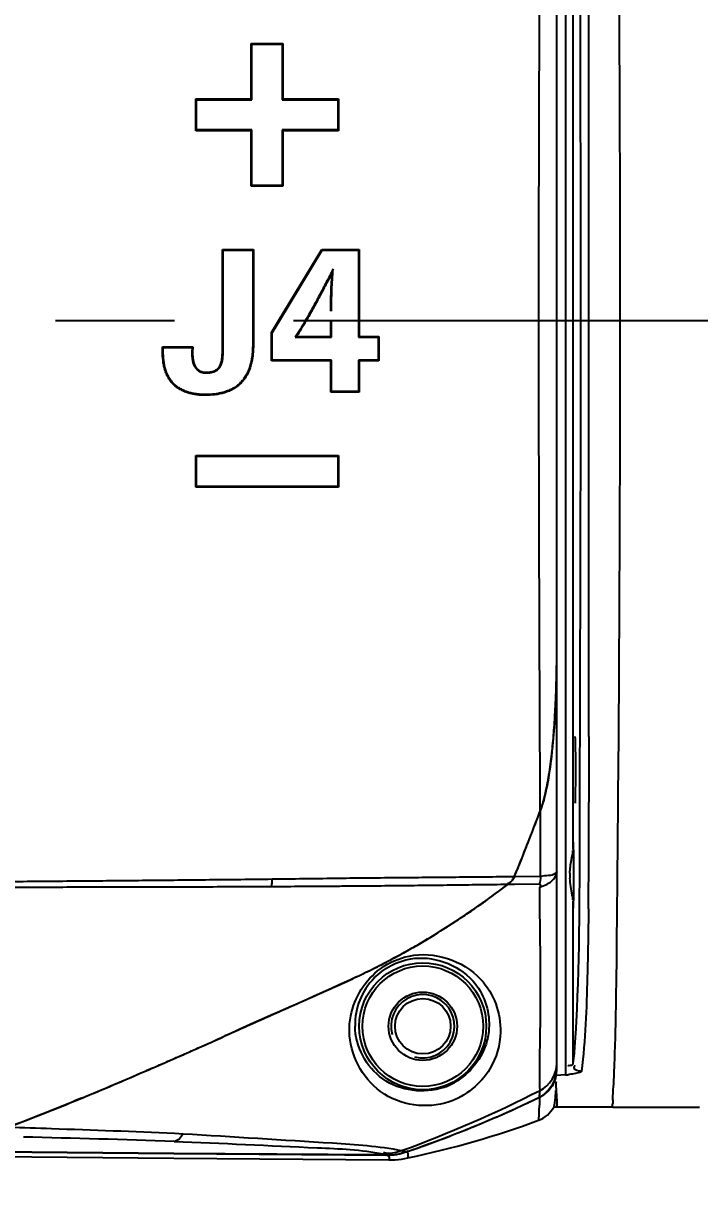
# Model space of a CAD drawing. Header units: millimetres. Extents: x 5828 to 6704, y 123 to 421.
# Drawn here: x 6537.562 to 6539.694, y 364.099 to 367.794 of the extents above; entities that cross this region are included whole.
import ezdxf

# ---------------------------------------------------------------- set-up
doc = ezdxf.new("R2010")
doc.units = ezdxf.units.MM
doc.linetypes.add('CENTER', pattern=[0.6, 0.375, -0.075, 0.075, -0.075])
for name, color, linetype in [('中心线', 7, 'Continuous'), ('外形图', 7, 'Continuous'), ('尺寸标注', 7, 'Continuous'), ('运动范围', 7, 'Continuous')]:
    doc.layers.add(name, color=color, linetype=linetype)
doc.styles.add('微软雅黑', font='msyh.ttc', dxfattribs={"height": 1.5})
doc.dimstyles.new('尺寸标注_1_20比例', dxfattribs={"dimtxt": 1.5, "dimasz": 1.25, "dimexe": 0.5, "dimexo": 0.4, "dimgap": 0.5, "dimtad": 1, "dimdec": 1, "dimlfac": 20, "dimdsep": 46, "dimtxsty": '微软雅黑', "dimcen": 0.09, "dimadec": 0, "dimazin": 0, "dimtp": 0.01, "dimtm": 0.01, "dimtfac": 1, "dimtdec": 1, "dimtofl": 0, "dimtmove": 0, "dimatfit": 3, "dimfxl": 1, "dimtolj": 1, "dimarcsym": 0})

# ---------------------------------------------------------------- blocks, each defined once
blk = doc.blocks.new('*D1144')
at = {"layer": 'Defpoints', "color": 0}
for p in [(6557.7962, 395.6702), (6487.6476, 286.2413), (6537.9972, 286.2413)]:
    blk.add_point(p, dxfattribs=at)
at = {"layer": '尺寸标注', "color": 0, "lineweight": -2}
for p, q in [((6557.3962, 395.6702), (6487.1476, 395.6702)), ((6487.6476, 394.4202), (6487.6476, 287.4913)), ((6537.5972, 286.2413), (6487.1476, 286.2413))]:
    blk.add_line(p, q, dxfattribs=at)
at = {"layer": '尺寸标注', "color": 0}
for points in [[(6487.856, 394.4202), (6487.4393, 394.4202), (6487.6476, 395.6702)], [(6487.4393, 287.4913), (6487.856, 287.4913), (6487.6476, 286.2413)]]:
    blk.add_solid(points, dxfattribs=at)
at = {"layer": '尺寸标注', "color": 0, "insert": (6486.376, 340.9558), "char_height": 1.5, "attachment_point": 5, "rotation": 90, "style": '微软雅黑'}
blk.add_mtext('\\A1;\\A1;{\\fAlibaba PuHuiTi 3.0 55 Regular|b0|i0|c134|p18;2188.6}', dxfattribs=at)

msp = doc.modelspace()

# ---------------------------------------------------------------- linework, layer by layer
at = {"layer": '中心线', "linetype": 'CENTER', "ltscale": 5}
msp.add_line((6564.2883, 366.8553), (6521.5298, 366.8553), dxfattribs=at)
at = {"layer": '外形图', "linetype": 'ByBlock'}
for p, q in [((6539.2712, 369.2333), (6539.2712, 364.477)), ((6539.2437, 364.4972), (6539.2437, 369.2138)), ((6539.2946, 368.523), (6539.2946, 365.1876)), ((6538.2801, 367.7303), (6538.3801, 367.7303)), ((6538.2801, 367.5553), (6538.2801, 367.7303)), ((6538.2801, 367.7303), (6538.2823, 367.7281)), ((6538.2823, 367.5531), (6538.2823, 367.7281)), ((6538.2823, 367.7281), (6538.3779, 367.7281)), ((6538.3801, 367.7303), (6538.3779, 367.7281)), ((6538.3779, 367.7281), (6538.3779, 367.5531)), ((6538.3801, 367.7303), (6538.3801, 367.5553)), ((6538.1051, 367.5553), (6538.2801, 367.5553)), ((6538.1051, 367.4553), (6538.1051, 367.5553)), ((6538.1051, 367.5553), (6538.1073, 367.5531)), ((6538.1073, 367.4575), (6538.1073, 367.5531)), ((6538.1073, 367.5531), (6538.2823, 367.5531)), ((6538.2801, 367.5553), (6538.2823, 367.5531)), ((6538.3801, 367.5553), (6538.3779, 367.5531)), ((6538.3779, 367.5531), (6538.5529, 367.553)), ((6538.3801, 367.5553), (6538.5551, 367.5553)), ((6538.5551, 367.5553), (6538.5529, 367.553)), ((6538.5529, 367.553), (6538.5529, 367.4575)), ((6538.5551, 367.5553), (6538.5551, 367.4553)), ((6538.1051, 367.4553), (6538.1073, 367.4575)), ((6538.2801, 367.4553), (6538.1051, 367.4553)), ((6538.2823, 367.4575), (6538.1073, 367.4575)), ((6538.2801, 367.4553), (6538.2823, 367.4575)), ((6538.2801, 367.2803), (6538.2801, 367.4553)), ((6538.2823, 367.2825), (6538.2823, 367.4575)), ((6538.3801, 367.4553), (6538.3779, 367.4575)), ((6538.5529, 367.4575), (6538.3779, 367.4575)), ((6538.3779, 367.4575), (6538.3779, 367.2825)), ((6538.3801, 367.4553), (6538.3801, 367.2803)), ((6538.5551, 367.4553), (6538.3801, 367.4553)), ((6538.5551, 367.4553), (6538.5529, 367.4575)), ((6538.2801, 367.2803), (6538.2823, 367.2825)), ((6538.3801, 367.2803), (6538.2801, 367.2803)), ((6538.3779, 367.2825), (6538.2823, 367.2825)), ((6538.3801, 367.2803), (6538.3779, 367.2825)), ((6539.4434, 367.1534), (6539.4432, 367.2509)), ((6539.4435, 367.1134), (6539.4434, 367.1534)), ((6538.1892, 367.0803), (6538.1914, 367.0781)), ((6538.1892, 367.0803), (6538.287, 367.0803)), ((6538.1892, 366.8553), (6538.1892, 367.0803)), ((6538.1914, 367.0781), (6538.2848, 367.0781)), ((6538.1914, 366.8553), (6538.1914, 367.0781)), ((6538.287, 367.0803), (6538.2848, 367.0781)), ((6538.2848, 367.0781), (6538.2848, 366.8553)), ((6538.287, 367.0803), (6538.287, 366.8553)), ((6538.3664, 366.8553), (6538.5026, 367.0803)), ((6538.369, 366.8553), (6538.5039, 367.078)), ((6538.5026, 367.0803), (6538.5039, 367.078)), ((6538.5026, 367.0803), (6538.6207, 367.0803)), ((6538.5039, 367.078), (6538.6185, 367.078)), ((6538.6207, 367.0803), (6538.6185, 367.078)), ((6538.6185, 367.078), (6538.6185, 366.8553)), ((6538.6207, 367.0803), (6538.6207, 366.8553)), ((6538.5352, 367.0076), (6538.5382, 367.0182)), ((6538.1892, 366.7541), (6538.1892, 366.8553)), ((6538.1914, 366.7541), (6538.1914, 366.8553)), ((6538.2848, 366.8553), (6538.2848, 366.7798)), ((6538.287, 366.8553), (6538.287, 366.7798)), ((6538.344, 366.8183), (6538.3664, 366.8553)), ((6538.3463, 366.8177), (6538.369, 366.8553)), ((6538.5308, 366.8061), (6538.5308, 366.8553)), ((6538.5331, 366.8038), (6538.5331, 366.8553)), ((6538.6185, 366.8553), (6538.6185, 366.8038)), ((6538.6207, 366.8553), (6538.6207, 366.8061)), ((6538.344, 366.8183), (6538.3463, 366.8177)), ((6538.344, 366.7296), (6538.344, 366.8183)), ((6538.3463, 366.7318), (6538.3463, 366.8177)), ((6538.287, 366.7798), (6538.2848, 366.7798)), ((6538.4189, 366.8039), (6538.5331, 366.8038)), ((6538.423, 366.8061), (6538.5308, 366.8061)), ((6538.5308, 366.8061), (6538.5331, 366.8038)), ((6538.6207, 366.8061), (6538.6185, 366.8038)), ((6538.6185, 366.8038), (6538.6806, 366.8038)), ((6538.6207, 366.8061), (6538.6828, 366.8061)), ((6538.6828, 366.8061), (6538.6806, 366.8038)), ((6538.6806, 366.8038), (6538.6806, 366.7319)), ((6538.6828, 366.8061), (6538.6828, 366.7296)), ((6538.0006, 366.7735), (6538.0961, 366.7735)), ((6538.0006, 366.7594), (6538.0006, 366.7735)), ((6538.0006, 366.7735), (6538.0028, 366.7713)), ((6538.0006, 366.7594), (6538.0028, 366.7594)), ((6538.0028, 366.7713), (6538.0939, 366.7713)), ((6538.0028, 366.7594), (6538.0028, 366.7713)), ((6538.0939, 366.7713), (6538.0933, 366.7576)), ((6538.0955, 366.7575), (6538.0933, 366.7576)), ((6538.0961, 366.7735), (6538.0939, 366.7713)), ((6538.0961, 366.7735), (6538.0955, 366.7575)), ((6538.1892, 366.7541), (6538.1914, 366.7541)), ((6538.1772, 366.7074), (6538.1789, 366.706)), ((6538.344, 366.7296), (6538.3463, 366.7318)), ((6538.5308, 366.7296), (6538.344, 366.7296)), ((6538.5331, 366.7318), (6538.3463, 366.7318)), ((6538.5308, 366.7296), (6538.5331, 366.7318)), ((6538.5308, 366.6303), (6538.5308, 366.7296)), ((6538.5331, 366.6325), (6538.5331, 366.7318)), ((6538.6806, 366.7319), (6538.6185, 366.7318)), ((6538.6207, 366.7296), (6538.6185, 366.7318)), ((6538.6185, 366.7318), (6538.6185, 366.6325)), ((6538.6207, 366.7296), (6538.6207, 366.6303)), ((6538.6828, 366.7296), (6538.6207, 366.7296)), ((6538.6828, 366.7296), (6538.6806, 366.7319)), ((6538.1378, 366.6933), (6538.1378, 366.6911)), ((6538.0372, 366.6528), (6538.0387, 366.6545)), ((6538.2482, 366.6593), (6538.2467, 366.6609)), ((6538.5308, 366.6303), (6538.5331, 366.6325)), ((6538.6207, 366.6303), (6538.5308, 366.6303)), ((6538.6185, 366.6325), (6538.5331, 366.6325)), ((6538.6207, 366.6303), (6538.6185, 366.6325)), ((6538.1353, 366.6206), (6538.1353, 366.6228)), ((6539.4434, 366.5571), (6539.4435, 366.5971)), ((6538.1051, 366.3303), (6538.1051, 366.4303)), ((6538.1051, 366.4303), (6538.5551, 366.4303)), ((6538.1051, 366.4303), (6538.1073, 366.4281)), ((6538.1073, 366.3325), (6538.1073, 366.4281)), ((6538.1073, 366.4281), (6538.5529, 366.428)), ((6538.5551, 366.4303), (6538.5529, 366.428)), ((6538.5529, 366.428), (6538.5529, 366.3325)), ((6538.5551, 366.4303), (6538.5551, 366.3303)), ((6538.1051, 366.3303), (6538.1073, 366.3325)), ((6538.5551, 366.3303), (6538.1051, 366.3303)), ((6538.5529, 366.3325), (6538.1073, 366.3325)), ((6538.5551, 366.3303), (6538.5529, 366.3325)), ((6539.4403, 365.7755), (6539.4407, 365.8416)), ((6539.4401, 365.7328), (6539.4403, 365.7755)), ((6539.439, 365.5633), (6539.4401, 365.7328)), ((6539.4389, 365.5431), (6539.439, 365.5633)), ((6539.3012, 365.542), (6539.3015, 365.5442)), ((6539.3441, 365.5441), (6539.3441, 365.4875)), ((6539.4375, 365.3603), (6539.4389, 365.5431)), ((6539.3441, 365.4875), (6539.3442, 365.3399)), ((6539.3019, 365.3366), (6539.3015, 365.3344)), ((6539.3442, 365.3399), (6539.3442, 365.3366)), ((6539.4373, 365.3355), (6539.4375, 365.3603)), ((6539.192, 365.103), (6539.1917, 365.31)), ((6539.4365, 365.2282), (6539.4372, 365.3154)), ((6539.4372, 365.3154), (6539.4373, 365.3355)), ((6539.4363, 365.2081), (6539.4365, 365.2282)), ((6539.4354, 365.1014), (6539.4363, 365.2081)), ((6539.1923, 365.1029), (6539.1097, 365.1019)), ((6539.1881, 365.078), (6539.11, 365.0773)), ((6539.4342, 364.9757), (6539.4354, 365.1014)), ((6539.11, 365.0773), (6539.0889, 365.0771)), ((6539.2946, 365.0258), (6539.2946, 364.5128)), ((6539.4334, 364.9092), (6539.4342, 364.9757)), ((6539.4331, 364.8827), (6539.4333, 364.8991)), ((6539.4333, 364.8991), (6539.4334, 364.904)), ((6539.4334, 364.904), (6539.4334, 364.9092)), ((6539.4327, 364.8479), (6539.4331, 364.8827)), ((6539.4317, 364.7709), (6539.4327, 364.8479)), ((6539.4311, 364.7312), (6539.4317, 364.7709)), ((6538.3049, 364.6481), (6538.288, 364.6405)), ((6539.4298, 364.658), (6539.43, 364.6691)), ((6537.9686, 364.4984), (6537.9485, 364.4896)), ((6539.2567, 364.4757), (6539.2421, 364.4746)), ((6539.2712, 364.4768), (6539.2567, 364.4757)), ((6539.2415, 364.4273), (6539.2439, 364.3936)), ((6537.7448, 364.4032), (6537.7263, 364.3956)), ((6539.2351, 364.381), (6539.234, 364.3765)), ((6539.2439, 364.3936), (6539.2437, 364.3754)), ((6539.2437, 364.3754), (6539.2339, 364.3754)), ((6539.4201, 364.3754), (6539.2437, 364.3754)), ((6539.4201, 364.3754), (6539.6937, 364.3755)), ((6538.0388, 364.2926), (6538.0653, 364.2914)), ((6537.2844, 364.2364), (6538.0366, 364.2293)), ((6538.0366, 364.2293), (6537.2844, 364.2364)), ((6538.0366, 364.2293), (6538.7089, 364.224)), ((6538.6857, 364.2242), (6538.0366, 364.2293)), ((6538.7755, 364.2362), (6538.7681, 364.2336)), ((6537.2843, 364.2211), (6538.0365, 364.214)), ((6538.0365, 364.214), (6538.7143, 364.2087)), ((6538.7081, 364.224), (6538.6857, 364.2242))]:
    msp.add_line(p, q, dxfattribs=at)
msp.add_lwpolyline([(6539.1898, 365.0691), (6539.1924, 365.0711), (6539.1928, 365.0749), (6539.1881, 365.078)], dxfattribs=at)
for radius in [0.2002, 0.1902, 0.1079, 0.0875]:
    msp.add_circle((6538.8212, 364.6303), radius, dxfattribs=at)
for centre, radius, start, end in [((7771.8863, 366.8532), 1232.543, 179.9402831, 180.0608546), ((6372.8627, 366.8559), 166.581, 359.910999, 0.088569), ((6537.7319, 368.0762), 1.446, 298.3667, 298.5513), ((6534.435, 365.8374), 4.8087, 358.7212, 0.0344), ((6535.8906, 365.8012), 3.3526, 356.7592, 358.4641), ((6535.1864, 365.823), 4.0571, 358.4232, 358.6877), ((6536.3813, 365.7755), 2.8612, 356.4427, 356.7178), ((6537.4498, 365.6914), 1.7893, 353.6862, 353.943), ((6477.5243, 365.2471), 61.82, 359.867592, 0.082935), ((6533.9063, 367.2659), 5.6354, 337.4171, 339.6906), ((6533.6638, 367.3588), 5.8952, 338.92877, 339.66257), ((6533.8071, 367.3038), 5.7417, 338.55172, 338.92728), ((6533.9053, 367.2652), 5.6361, 338.1765, 338.5517), ((6534.0501, 367.207), 5.4801, 337.4089, 338.1784), ((6539.4964, 365.1063), 0.2117, 178.2546, 182.3174), ((6523.4603, 365.1451), 15.8839, 359.4788, 359.85238), ((6537.3096, 367.4281), 2.9485, 302.1939, 307.1202), ((6537.5632, 367.0213), 2.4691, 299.8109, 302.2441), ((6537.5869, 366.9849), 2.4257, 297.3257, 299.5923), ((6537.5828, 366.9933), 2.4351, 297.4813, 298.9463), ((6537.6518, 366.869), 2.2929, 299.6131, 299.781), ((6537.3432, 367.4593), 2.9591, 295.5525, 297.3017), ((6537.4271, 367.2936), 2.7735, 296.1396, 297.4712), ((6538.8186, 364.6343), 0.2112, 135.3364, 181.0959), ((6537.084, 367.9951), 3.5543, 295.4633, 295.5966), ((6538.8212, 364.6303), 0.1, 255, 195), ((6518.238, 365.0561), 21.1956, 358.95397, 359.12194), ((6548.3811, 342.1389), 24.6616, 114.15873, 114.39009), ((6527.88, 364.8783), 11.5519, 358.72509, 358.90762), ((6531.6024, 379.1844), 16.0065, 293.43615, 294.33103), ((6531.1312, 364.8063), 8.2999, 358.58319, 358.72215), ((6532.1761, 377.8134), 14.5204, 292.55108, 293.42413), ((6539.1398, 364.4979), 0.1039, 351.4935, 359.6545), ((6538.8157, 364.6427), 0.2173, 288.9995, 299.128), ((6539.1486, 364.4923), 0.0951, 331.5459, 349.2806), ((6539.2504, 364.7545), 0.2783, 274.3064, 276.6699), ((6537.391, 367.9684), 3.9718, 290.0764, 296.9466), ((6539.1477, 364.4938), 0.0968, 295.8846, 313.6392), ((6537.5491, 367.8045), 3.7731, 288.8491, 295.7545), ((6537.5834, 367.7276), 3.689, 294.4354, 295.8168), ((6537.5576, 367.7858), 3.7526, 291.8792, 293.484), ((6537.5713, 367.7541), 3.7182, 293.4852, 294.436), ((6538.1507, 367.1542), 3.0047, 281.971, 290.1635), ((6537.5453, 367.8163), 3.7856, 291.1707, 291.8805), ((6536.292, 311.7881), 52.508, 88.09549, 88.61397), ((6537.5319, 367.8513), 3.8231, 288.9837, 291.1684), ((6538.7102, 364.4036), 0.1795, 280.1379, 288.8166), ((6538.7101, 364.4042), 0.1801, 269.344, 278.0222), ((6538.7162, 364.4873), 0.2786, 269.5979, 273.719), ((6538.7162, 364.4875), 0.2788, 273.725, 281.9607), ((6538.7102, 364.4032), 0.1791, 278.0278, 280.1363)]:
    msp.add_arc(centre, radius, start, end, dxfattribs=at)
for centre, start_param, end_param in [((6539.3015, 365.4393), -2.932153, -0.000005), ((6539.2957, 365.1067), 3.141593, 6.283185)]:
    msp.add_ellipse(centre, major_axis=(0, 0.105), ratio=0.017455, start_param=start_param, end_param=end_param, dxfattribs=at)
for points, knots in [([(6539.187, 366.8553), (6539.187, 366.9848), (6539.1873, 367.2435), (6539.1884, 367.6309), (6539.1896, 367.9528), (6539.1906, 368.2091), (6539.1912, 368.3369), (6539.1914, 368.4006)], [0, 0, 0, 0, 0.251428, 0.502297, 0.752024, 0.87627, 1, 1, 1, 1]), ([(6539.3162, 368.2477), (6539.3174, 367.9139), (6539.318, 367.2445), (6539.3185, 366.2437), (6539.3147, 365.3637), (6539.3148, 364.8186), (6539.3024, 364.6056)], [0, 0, 0, 0, 0.274978, 0.551381, 0.824272, 1, 1, 1, 1]), ([(6538.5382, 367.0182), (6538.5311, 367.0045), (6538.517, 366.9771), (6538.4955, 366.9362), (6538.4735, 366.8955), (6538.4583, 366.8686), (6538.4506, 366.8553)], [0, 0, 0, 0, 0.249908, 0.499889, 0.749929, 1, 1, 1, 1]), ([(6538.5352, 367.0076), (6538.5287, 366.9949), (6538.5156, 366.9696), (6538.4955, 366.9316), (6538.4748, 366.8934), (6538.4605, 366.868), (6538.4531, 366.8553)], [0, 0, 0, 0, 0.246974, 0.494371, 0.745191, 1, 1, 1, 1]), ([(6538.5308, 366.8857), (6538.5308, 366.8962), (6538.531, 366.917), (6538.5323, 366.9576), (6538.5339, 366.9877), (6538.5352, 367.0076)], [0, 0, 0, 0, 0.258847, 0.511494, 1, 1, 1, 1]), ([(6538.5331, 366.8857), (6538.5331, 366.8967), (6538.5333, 366.9188), (6538.5348, 366.963), (6538.5366, 366.9961), (6538.5382, 367.0182)], [0, 0, 0, 0, 0.250025, 0.500041, 1, 1, 1, 1]), ([(6538.4506, 366.8553), (6538.4455, 366.8466), (6538.4352, 366.8293), (6538.4245, 366.8122), (6538.4189, 366.8039)], [0, 0, 0, 0, 0.500041, 1, 1, 1, 1]), ([(6538.4531, 366.8553), (6538.4482, 366.8469), (6538.4384, 366.8303), (6538.4282, 366.814), (6538.423, 366.8061)], [0, 0, 0, 0, 0.506471, 1, 1, 1, 1]), ([(6539.1914, 365.3099), (6539.1912, 365.3737), (6539.1906, 365.5014), (6539.1896, 365.7578), (6539.1883, 366.0796), (6539.1873, 366.467), (6539.187, 366.7258), (6539.187, 366.8553)], [0, 0, 0, 0, 0.12373, 0.247976, 0.497703, 0.748572, 1, 1, 1, 1]), ([(6538.2848, 366.7798), (6538.2848, 366.7744), (6538.2846, 366.7637), (6538.2833, 366.7477), (6538.281, 366.7319), (6538.2774, 366.7162), (6538.2724, 366.701), (6538.2658, 366.6864), (6538.2573, 366.6728), (6538.2504, 366.6647), (6538.2467, 366.6609)], [0, 0, 0, 0, 0.12516, 0.250315, 0.375454, 0.500557, 0.625599, 0.750545, 0.875355, 1, 1, 1, 1]), ([(6538.287, 366.7798), (6538.287, 366.7743), (6538.2867, 366.7635), (6538.2854, 366.7473), (6538.2831, 366.7312), (6538.2795, 366.7154), (6538.2744, 366.7), (6538.2676, 366.6852), (6538.259, 366.6714), (6538.252, 366.6632), (6538.2482, 366.6593)], [0, 0, 0, 0, 0.12516, 0.250314, 0.375452, 0.500555, 0.625595, 0.750541, 0.875352, 1, 1, 1, 1]), ([(6538.0372, 366.6528), (6538.0336, 366.656), (6538.0269, 366.6631), (6538.0187, 366.6751), (6538.0123, 366.6881), (6538.0075, 366.7018), (6538.0041, 366.716), (6538.0013, 366.7352), (6538.0006, 366.7497), (6538.0006, 366.7594)], [0, 0, 0, 0, 0.124709, 0.249548, 0.374503, 0.499545, 0.624645, 0.749782, 1, 1, 1, 1]), ([(6538.0387, 366.6545), (6538.0351, 366.6576), (6538.0285, 366.6645), (6538.0205, 366.6764), (6538.0142, 366.6892), (6538.0096, 366.7028), (6538.0063, 366.7167), (6538.0035, 366.7355), (6538.0028, 366.7499), (6538.0028, 366.7594)], [0, 0, 0, 0, 0.124704, 0.249542, 0.374497, 0.49954, 0.624641, 0.749779, 1, 1, 1, 1]), ([(6538.0933, 366.7576), (6538.0932, 366.7538), (6538.0931, 366.7462), (6538.0939, 366.7366), (6538.0952, 366.7291), (6538.097, 366.7217), (6538.0997, 366.7145), (6538.1036, 366.708), (6538.1071, 366.7035), (6538.1112, 366.6995), (6538.1159, 366.6963), (6538.1211, 366.6938), (6538.1265, 366.6922), (6538.1321, 366.6912), (6538.1359, 366.6911), (6538.1378, 366.6911)], [0, 0, 0, 0, 0.125359, 0.250691, 0.313366, 0.376026, 0.501117, 0.56367, 0.62616, 0.68858, 0.750933, 0.813233, 0.875501, 0.937752, 1, 1, 1, 1]), ([(6538.0955, 366.7575), (6538.0954, 366.7538), (6538.0953, 366.7465), (6538.096, 366.7374), (6538.0972, 366.7301), (6538.0989, 366.723), (6538.1014, 366.7161), (6538.105, 366.7097), (6538.1084, 366.7053), (6538.1123, 366.7015), (6538.1168, 366.6983), (6538.1217, 366.6959), (6538.127, 366.6943), (6538.1324, 366.6934), (6538.136, 366.6933), (6538.1378, 366.6933)], [0, 0, 0, 0, 0.125353, 0.250682, 0.313354, 0.376013, 0.501112, 0.563668, 0.626162, 0.688583, 0.750936, 0.813234, 0.875501, 0.937751, 1, 1, 1, 1]), ([(6538.1772, 366.7074), (6538.1785, 366.709), (6538.1809, 366.7124), (6538.1836, 366.7179), (6538.1856, 366.7237), (6538.1871, 366.7296), (6538.1881, 366.7357), (6538.189, 366.7438), (6538.1892, 366.75), (6538.1892, 366.7541)], [0, 0, 0, 0, 0.124715, 0.249603, 0.374601, 0.499654, 0.62474, 0.749841, 1, 1, 1, 1]), ([(6538.1789, 366.706), (6538.1803, 366.7076), (6538.1827, 366.7111), (6538.1855, 366.7167), (6538.1876, 366.7227), (6538.1892, 366.7289), (6538.1903, 366.7351), (6538.1912, 366.7435), (6538.1914, 366.7498), (6538.1914, 366.7541)], [0, 0, 0, 0, 0.124722, 0.24961, 0.374607, 0.499662, 0.624746, 0.749846, 1, 1, 1, 1]), ([(6538.1378, 366.6933), (6538.1396, 366.6933), (6538.1432, 366.6933), (6538.1486, 366.6938), (6538.1539, 366.6947), (6538.1592, 366.696), (6538.1643, 366.6978), (6538.1691, 366.7003), (6538.1735, 366.7035), (6538.176, 366.7061), (6538.1772, 366.7074)], [0, 0, 0, 0, 0.124903, 0.249807, 0.374715, 0.499639, 0.6246, 0.749622, 0.874743, 1, 1, 1, 1]), ([(6538.1378, 366.6911), (6538.1397, 366.6911), (6538.1435, 366.6911), (6538.1491, 366.6916), (6538.1546, 366.6926), (6538.1601, 366.694), (6538.1654, 366.6959), (6538.1704, 366.6986), (6538.175, 366.7019), (6538.1777, 366.7046), (6538.1789, 366.706)], [0, 0, 0, 0, 0.124901, 0.249801, 0.374706, 0.499628, 0.624588, 0.749613, 0.874738, 1, 1, 1, 1]), ([(6538.1353, 366.6206), (6538.1265, 366.6206), (6538.1133, 366.6213), (6538.096, 366.6242), (6538.0831, 366.6274), (6538.0707, 366.6318), (6538.0587, 366.6375), (6538.0475, 366.6444), (6538.0405, 366.6499), (6538.0372, 366.6528)], [0, 0, 0, 0, 0.249641, 0.374568, 0.499533, 0.624548, 0.749623, 0.874768, 1, 1, 1, 1]), ([(6538.1353, 366.6228), (6538.1267, 366.6228), (6538.1136, 366.6235), (6538.0965, 366.6263), (6538.0839, 366.6295), (6538.0717, 366.6338), (6538.0599, 366.6394), (6538.0488, 366.6462), (6538.0419, 366.6516), (6538.0387, 366.6545)], [0, 0, 0, 0, 0.249641, 0.374567, 0.499532, 0.624546, 0.749621, 0.874766, 1, 1, 1, 1]), ([(6538.2467, 366.6609), (6538.2431, 366.6573), (6538.2355, 366.6506), (6538.2229, 366.6423), (6538.2093, 366.6356), (6538.195, 366.6305), (6538.1804, 366.6268), (6538.1605, 366.6236), (6538.1454, 366.6228), (6538.1353, 366.6228)], [0, 0, 0, 0, 0.125231, 0.250335, 0.37535, 0.500311, 0.62525, 0.750189, 1, 1, 1, 1]), ([(6538.2482, 366.6593), (6538.2446, 366.6557), (6538.2369, 366.6489), (6538.2241, 366.6404), (6538.2103, 366.6336), (6538.1959, 366.6284), (6538.181, 366.6247), (6538.1609, 366.6214), (6538.1455, 366.6206), (6538.1353, 366.6206)], [0, 0, 0, 0, 0.12523, 0.250334, 0.375349, 0.50031, 0.62525, 0.750189, 1, 1, 1, 1]), ([(6539.1914, 365.3099), (6539.1934, 365.3152), (6539.197, 365.3257), (6539.2017, 365.3418), (6539.2058, 365.3579), (6539.2108, 365.3797), (6539.2162, 365.407), (6539.2215, 365.44), (6539.2259, 365.4732), (6539.2309, 365.5175), (6539.2357, 365.573), (6539.2396, 365.6397), (6539.2421, 365.7066), (6539.2434, 365.7734), (6539.2437, 365.818), (6539.2437, 365.8403)], [0, 0, 0, 0, 0.031251, 0.062504, 0.093755, 0.125006, 0.187505, 0.250005, 0.312505, 0.375005, 0.500003, 0.625001, 0.75, 0.875, 1, 1, 1, 1]), ([(6539.1898, 365.0689), (6539.1974, 365.0712), (6539.22, 365.0795), (6539.2437, 365.1008), (6539.2437, 365.1179)], [0, 0, 0, 0, 0.317093, 1, 1, 1, 1]), ([(6539.2436, 365.1179), (6539.2435, 365.116), (6539.229, 365.1012), (6539.2082, 365.1069), (6539.1923, 365.103)], [0, 0, 0, 0, 0.105626, 1, 1, 1, 1]), ([(6538.3461, 365.0937), (6538.3133, 365.0934), (6538.2474, 365.0926), (6538.1484, 365.0916), (6538.049, 365.0906), (6537.916, 365.0893), (6537.7492, 365.0878), (6537.5486, 365.0861), (6537.3476, 365.0847), (6537.1464, 365.0837), (6536.9451, 365.0829), (6536.8108, 365.0826), (6536.7437, 365.0825)], [0, 0, 0, 0, 0.061527, 0.123327, 0.185351, 0.247561, 0.372407, 0.49764, 0.623104, 0.748692, 0.874337, 1, 1, 1, 1]), ([(6538.345, 365.0703), (6538.3453, 365.0741), (6538.3459, 365.0819), (6538.3461, 365.0897), (6538.3461, 365.0937)], [0, 0, 0, 0, 0.488093, 1, 1, 1, 1]), ([(6539.1097, 365.1018), (6539.0793, 365.1014), (6539.0179, 365.1008), (6538.9251, 365.0999), (6538.8311, 365.0991), (6538.7358, 365.0983), (6538.6395, 365.0974), (6538.5424, 365.0963), (6538.4445, 365.0949), (6538.379, 365.0941), (6538.3461, 365.0937)], [0, 0, 0, 0, 0.119575, 0.241121, 0.364407, 0.489215, 0.615349, 0.742635, 0.870906, 1, 1, 1, 1]), ([(6539.098, 365.0848), (6539.0966, 365.0837), (6539.0935, 365.0818), (6539.0901, 365.0807), (6539.0883, 365.0803)], [0, 0, 0, 0, 0.489838, 1, 1, 1, 1]), ([(6539.089, 365.0771), (6539.0911, 365.0787), (6539.0948, 365.0818), (6539.0997, 365.0865), (6539.1036, 365.0912), (6539.1071, 365.0963), (6539.1089, 365.0999), (6539.1097, 365.1018)], [0, 0, 0, 0, 0.250015, 0.437544, 0.625062, 0.812552, 1, 1, 1, 1]), ([(6539.1052, 365.093), (6539.1042, 365.0915), (6539.102, 365.0885), (6539.0994, 365.086), (6539.098, 365.0848)], [0, 0, 0, 0, 0.503015, 1, 1, 1, 1]), ([(6539.1097, 365.1018), (6539.1091, 365.1003), (6539.1077, 365.0973), (6539.1061, 365.0944), (6539.1052, 365.093)], [0, 0, 0, 0, 0.497796, 1, 1, 1, 1]), ([(6539.2946, 365.0289), (6539.2945, 365.0341), (6539.2897, 365.0569), (6539.2856, 365.0798), (6539.2849, 365.0978)], [0, 0, 0, 0, 0.222084, 1, 1, 1, 1]), ([(6538.345, 365.0703), (6538.3122, 365.0701), (6538.2464, 365.0698), (6538.1475, 365.0694), (6538.0483, 365.0691), (6537.9487, 365.0688), (6537.8489, 365.0686), (6537.7488, 365.0685), (6537.6486, 365.0684), (6537.5483, 365.0684), (6537.4479, 365.0684), (6537.3474, 365.0685), (6537.2468, 365.0687), (6537.1462, 365.0688), (6537.0456, 365.0689), (6536.9114, 365.0692), (6536.8108, 365.0695), (6536.7437, 365.0697)], [0, 0, 0, 0, 0.061484, 0.123251, 0.18525, 0.247443, 0.309793, 0.372272, 0.434851, 0.497509, 0.560228, 0.622992, 0.68579, 0.748612, 0.811449, 0.874296, 1, 1, 1, 1]), ([(6539.089, 365.0771), (6539.0593, 365.0768), (6538.9994, 365.0761), (6538.9089, 365.075), (6538.8171, 365.0738), (6538.7243, 365.0729), (6538.6463, 365.0722), (6538.5835, 365.0718), (6538.5361, 365.0714), (6538.4886, 365.0711), (6538.4248, 365.0706), (6538.377, 365.0704), (6538.345, 365.0703)], [0, 0, 0, 0, 0.119783, 0.241539, 0.364971, 0.48982, 0.615891, 0.679336, 0.743032, 0.806963, 0.871114, 1, 1, 1, 1]), ([(6538.7614, 364.8623), (6538.7757, 364.8702), (6538.8041, 364.8864), (6538.8602, 364.9198), (6538.9154, 364.9549), (6538.9696, 364.9913), (6539.0233, 365.0285), (6539.0629, 365.0574), (6539.089, 365.0771)], [0, 0, 0, 0, 0.125004, 0.250007, 0.500001, 0.625003, 0.750005, 1, 1, 1, 1]), ([(6539.1909, 364.4278), (6539.1888, 364.4889), (6539.1951, 364.7027), (6539.191, 364.9165), (6539.1898, 365.0691)], [0, 0, 0, 0, 0.285854, 1, 1, 1, 1]), ([(6539.3435, 365.0007), (6539.3429, 364.9291), (6539.3394, 364.7582), (6539.3342, 364.5868), (6539.3215, 364.4881)], [0, 0, 0, 0, 0.418419, 1, 1, 1, 1]), ([(6538.778, 364.8517), (6538.8553, 364.868), (6539.0168, 364.8168), (6539.0675, 364.671), (6539.0659, 364.6114)], [0, 0, 0, 0, 0.569813, 1, 1, 1, 1]), ([(6538.7832, 364.8429), (6538.8513, 364.8546), (6538.9894, 364.8069), (6539.0315, 364.681), (6539.03, 364.6303)], [0, 0, 0, 0, 0.576378, 1, 1, 1, 1]), ([(6538.1973, 364.5996), (6538.2161, 364.6081), (6538.2443, 364.6209), (6538.282, 364.6378), (6538.3103, 364.6505), (6538.3386, 364.6631), (6538.3764, 364.6798), (6538.4236, 364.7006), (6538.4803, 364.7257), (6538.5369, 364.751), (6538.5932, 364.7769), (6538.6304, 364.7947), (6538.649, 364.8038)], [0, 0, 0, 0, 0.125, 0.1875, 0.25, 0.3125, 0.375, 0.5, 0.625, 0.75, 0.875, 1, 1, 1, 1]), ([(6538.5897, 364.6135), (6538.5894, 364.63), (6538.595, 364.705), (6538.6401, 364.7768), (6538.6873, 364.8113)], [0, 0, 0, 0, 0.220798, 1, 1, 1, 1]), ([(6537.5151, 364.3119), (6537.544, 364.3227), (6537.6015, 364.3449), (6537.6874, 364.3794), (6537.773, 364.4148), (6537.8582, 364.4508), (6537.9291, 364.4812), (6537.9857, 364.5058), (6538.0282, 364.5243), (6538.0705, 364.5429), (6538.127, 364.5679), (6538.1692, 364.5868), (6538.1973, 364.5996)], [0, 0, 0, 0, 0.125, 0.25, 0.375, 0.5, 0.625, 0.6875, 0.75, 0.8125, 0.875, 1, 1, 1, 1]), ([(6538.9039, 364.3916), (6538.8351, 364.368), (6538.6659, 364.3911), (6538.5912, 364.5423), (6538.5897, 364.6135)], [0, 0, 0, 0, 0.505441, 1, 1, 1, 1]), ([(6538.8864, 364.4373), (6538.8254, 364.4163), (6538.6759, 364.4341), (6538.6086, 364.5678), (6538.6074, 364.6303)], [0, 0, 0, 0, 0.507869, 1, 1, 1, 1]), ([(6539.0659, 364.6114), (6539.0648, 364.5714), (6539.0379, 364.4753), (6538.9561, 364.4095), (6538.9039, 364.3916)], [0, 0, 0, 0, 0.420935, 1, 1, 1, 1]), ([(6539.03, 364.6303), (6539.0296, 364.6147), (6539.02, 364.5441), (6538.9698, 364.4798), (6538.9215, 364.4529)], [0, 0, 0, 0, 0.2195, 1, 1, 1, 1]), ([(6539.3024, 364.6056), (6539.3018, 364.5958), (6539.2998, 364.5648), (6539.297, 364.5338), (6539.2946, 364.5128)], [0, 0, 0, 0, 0.316919, 1, 1, 1, 1]), ([(6539.4201, 364.3754), (6539.4181, 364.3782), (6539.4215, 364.3871), (6539.4199, 364.408), (6539.4234, 364.4465), (6539.4256, 364.5135), (6539.4277, 364.5673), (6539.4286, 364.6011)], [0, 0, 0, 0, 0.04547, 0.104909, 0.287408, 0.550094, 1, 1, 1, 1]), ([(6539.2946, 364.5128), (6539.2945, 364.511), (6539.29, 364.5051), (6539.2828, 364.5058), (6539.2782, 364.506)], [0, 0, 0, 0, 0.285809, 1, 1, 1, 1]), ([(6539.2983, 364.4999), (6539.2983, 364.5011), (6539.2989, 364.5038), (6539.3005, 364.5062), (6539.3015, 364.5074)], [0, 0, 0, 0, 0.435151, 1, 1, 1, 1]), ([(6539.3215, 364.4881), (6539.3214, 364.4874), (6539.3153, 364.4826), (6539.3085, 364.4823), (6539.3025, 364.4812)], [0, 0, 0, 0, 0.107746, 1, 1, 1, 1]), ([(6539.2412, 364.4564), (6539.241, 364.4537), (6539.2405, 364.4485), (6539.2403, 364.4432), (6539.2404, 364.4407)], [0, 0, 0, 0, 0.515907, 1, 1, 1, 1]), ([(6539.2398, 364.4278), (6539.2395, 364.4228), (6539.2382, 364.4072), (6539.2376, 364.3913), (6539.2351, 364.381)], [0, 0, 0, 0, 0.320728, 1, 1, 1, 1]), ([(6539.2404, 364.4407), (6539.2405, 364.4384), (6539.2411, 364.4339), (6539.2416, 364.4294), (6539.2415, 364.4273)], [0, 0, 0, 0, 0.518307, 1, 1, 1, 1]), ([(6539.1865, 364.3336), (6539.1867, 364.3354), (6539.1879, 364.3498), (6539.1882, 364.3642), (6539.1891, 364.3768)], [0, 0, 0, 0, 0.127183, 1, 1, 1, 1]), ([(6539.234, 364.3765), (6539.2339, 364.3762), (6539.2338, 364.376), (6539.2338, 364.3754), (6539.2339, 364.3754)], [0, 0, 0, 0, 0.720111, 1, 1, 1, 1]), ([(6537.5153, 364.3119), (6537.5604, 364.3106), (6537.735, 364.3051), (6537.9095, 364.2986), (6538.0388, 364.2926)], [0, 0, 0, 0, 0.258832, 1, 1, 1, 1]), ([(6538.037, 364.2671), (6538.1874, 364.2617), (6538.4066, 364.2496), (6538.6278, 364.2415), (6538.6959, 364.2276)], [0, 0, 0, 0, 0.684044, 1, 1, 1, 1]), ([(6538.0653, 364.2914), (6538.2224, 364.2816), (6538.452, 364.2678), (6538.683, 364.2528), (6538.7544, 364.238)], [0, 0, 0, 0, 0.683343, 1, 1, 1, 1]), ([(6538.7545, 364.238), (6538.7572, 364.2373), (6538.7619, 364.2361), (6538.7664, 364.2345), (6538.7681, 364.2337)], [0, 0, 0, 0, 0.59258, 1, 1, 1, 1]), ([(6538.7695, 364.2341), (6538.772, 364.2326), (6538.7756, 364.2255), (6538.774, 364.2187), (6538.7736, 364.2147)], [0, 0, 0, 0, 0.423622, 1, 1, 1, 1]), ([(6538.6959, 364.2276), (6538.6987, 364.2271), (6538.7031, 364.2262), (6538.7075, 364.2249), (6538.7089, 364.224)], [0, 0, 0, 0, 0.62875, 1, 1, 1, 1]), ([(6538.7081, 364.224), (6538.7115, 364.2212), (6538.7194, 364.2179), (6538.713, 364.2087), (6538.7143, 364.2087)], [0, 0, 0, 0, 0.775332, 1, 1, 1, 1])]:
    msp.add_open_spline(points, degree=3, knots=knots, dxfattribs=at)
for points in [[(6539.4425, 367.4794), (6539.4421, 367.6093), (6539.4415, 367.7393), (6539.4407, 367.8692)], [(6539.4432, 367.2509), (6539.4431, 367.3271), (6539.4428, 367.4032), (6539.4425, 367.4794)], [(6539.4425, 366.2206), (6539.4429, 366.3328), (6539.4432, 366.4449), (6539.4434, 366.5571)], [(6539.4407, 365.8416), (6539.4414, 365.9679), (6539.442, 366.0943), (6539.4425, 366.2206)], [(6539.2371, 365.598), (6539.2351, 365.5661), (6539.2325, 365.5343), (6539.2292, 365.5025)], [(6539.2283, 365.4946), (6539.2249, 365.4634), (6539.2206, 365.4322), (6539.2149, 365.4013)], [(6539.2149, 365.4013), (6539.2093, 365.3704), (6539.2024, 365.3395), (6539.1915, 365.31)], [(6539.2848, 365.1128), (6539.2852, 365.127), (6539.2871, 365.1413), (6539.2897, 365.1553)], [(6539.2897, 365.1553), (6539.2916, 365.165), (6539.2944, 365.1746), (6539.2946, 365.1845)], [(6539.1923, 365.103), (6539.1918, 365.0946), (6539.1904, 365.0861), (6539.1881, 365.078)], [(6538.6683, 364.7828), (6538.6987, 364.8136), (6538.7406, 364.8355), (6538.7832, 364.8429)], [(6538.6873, 364.8113), (6538.714, 364.8308), (6538.7456, 364.8449), (6538.778, 364.8517)], [(6538.6121, 364.7861), (6538.5107, 364.7378), (6538.4074, 364.6938), (6538.3049, 364.6481)], [(6539.1909, 364.4279), (6539.2207, 364.4425), (6539.2437, 364.479), (6539.2437, 364.5122)], [(6539.3215, 364.4881), (6539.3128, 364.4875), (6539.2983, 364.4912), (6539.2983, 364.4999)], [(6539.1886, 364.4061), (6539.2162, 364.4207), (6539.2379, 364.4517), (6539.2425, 364.4825)], [(6539.3025, 364.4812), (6539.296, 364.4799), (6539.2894, 364.4789), (6539.2827, 364.4782)], [(6539.1886, 364.4061), (6539.1896, 364.4133), (6539.1901, 364.4206), (6539.1909, 364.4278)], [(6539.2322, 364.447), (6539.2276, 364.4385), (6539.2215, 364.4305), (6539.2145, 364.4238)], [(6537.7263, 364.3956), (6537.6564, 364.3667), (6537.5861, 364.3386), (6537.5153, 364.3119)], [(6539.1891, 364.3768), (6539.1898, 364.3869), (6539.1905, 364.397), (6539.1907, 364.4071)], [(6539.1865, 364.3336), (6539.2063, 364.3409), (6539.2242, 364.3567), (6539.2339, 364.3754)], [(6538.0653, 364.2914), (6538.0597, 364.2802), (6538.0494, 364.2679), (6538.037, 364.2671)], [(6538.7545, 364.238), (6538.7366, 364.2314), (6538.7154, 364.2252), (6538.6977, 364.2322)], [(6538.7089, 364.224), (6538.7282, 364.2239), (6538.7503, 364.2251), (6538.7652, 364.2373)]]:
    msp.add_open_spline(points, degree=3, dxfattribs=at)
at = {"layer": '运动范围'}
msp.add_arc((6557.7962, 336.8553), 58.815, 350, 225, dxfattribs=at)

# ---------------------------------------------------------------- dimensions: what is measured, and where the dimension line sits
at = {"layer": '尺寸标注'}
dim = msp.add_linear_dim(base=(6487.6476, 286.2413), p1=(6557.7962, 395.6702), p2=(6537.9972, 286.2413), angle=90, text='\\A1;{\\fAlibaba PuHuiTi 3.0 55 Regular|b0|i0|c134|p18;2188.6}', dimstyle='尺寸标注_1_20比例', dxfattribs=at)
dim.commit()
dim.dimension.update_dxf_attribs({"geometry": '*D1144', "text_midpoint": (6487.6476, 340.9558), "dimtype": 160})

doc.saveas('drawing.dxf')
